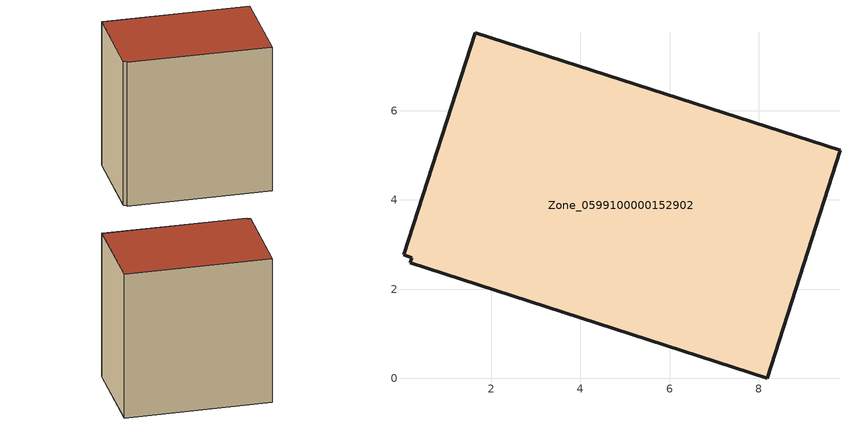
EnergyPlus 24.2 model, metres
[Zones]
Zone_0599100000152902
 floor ground (C_G): 0.04,2.77 1.65,7.75 9.82,5.11 8.19,0 0.19,2.59 0.23,2.71 z0
 wall outside (C_F): 9.82,5.11 1.65,7.75 0.04,2.77 0.23,2.71 0.19,2.59 8.19,0 9.82,5.11 z0:9.04
 roof outside (C_R): 1.65,7.75 0.04,2.77 0.23,2.71 0.19,2.59 8.19,0 9.82,5.11 z9.04
[BUILDING]
Pand.0599100000152902: North Axis=0; Terrain=City; Loads Convergence Tolerance Value=0.04; Temperature Convergence Tolerance Value=0.4; Solar Distribution=FullExterior; Maximum Number of Warmup Days=25; Minimum Number of Warmup Days=1
[Site:Location]
Rotterdam.The.Hague.AP_ZH_NLD Design_Conditions: Latitude=51.96; Longitude=4.45; Time Zone=1; Elevation=-4.5
[SITE:GROUNDTEMPERATURE:BUILDINGSURFACE]
18, 18, 18, 18, 18, 18, 18, 18, 18, 18, 18, 18
[MATERIAL] Thermal Absorptance=0.9; Solar Absorptance=0.7; Visible Absorptance=0.7
Name | Roughness | Thickness | Conductivity | Density | Specific Heat
G.TC.1975-1991 | MediumSmooth | 0.15 | 0.288461 | 540 | 1210
F.TC.1975-1991 | Rough | 0.3 | 0.230769 | 1920 | 840
R.TC.1975-1991 | MediumRough | 0.2 | 0.153846 | 1500 | 1000
[CONSTRUCTION]
C_G: G.TC.1975-1991
C_F: F.TC.1975-1991
C_R: R.TC.1975-1991
[ZONE]
Zone_0599100000152902: Type=1; Multiplier=1; Ceiling Height=Autocalculate; Volume=Autocalculate; Floor Area=autocalculate; Part of Total Floor Area=Yes
[ZONEINFILTRATION:DESIGNFLOWRATE]
Infil_Zone_0599100000152902: Zone or ZoneList or Space or SpaceList=Zone_0599100000152902; Schedule=AlwaysOn; Design Flow Rate Calculation Method=Flow/Area; Flow Rate per Floor Area=0.003; Constant Term Coefficient=1; Temperature Term Coefficient=0; Velocity Term Coefficient=0; Velocity Squared Term Coefficient=0
[HVACTEMPLATE:ZONE:IDEALLOADSAIRSYSTEM]
Zone_0599100000152902: Maximum Heating Supply Air Temperature=50; Minimum Cooling Supply Air Temperature=13; Maximum Heating Supply Air Humidity Ratio=0.0156; Minimum Cooling Supply Air Humidity Ratio=0.0077; Heating Limit=NoLimit; Cooling Limit=NoLimit; Dehumidification Control Type=ConstantSensibleHeatRatio; Cooling Sensible Heat Ratio=0.7; Dehumidification Setpoint=60; Humidification Control Type=None; Humidification Setpoint=30; Outdoor Air Method=None; Outdoor Air Flow Rate per Person=0.00944; Outdoor Air Flow Rate per Zone Floor Area=0; Outdoor Air Flow Rate per Zone=0; Demand Controlled Ventilation Type=None; Outdoor Air Economizer Type=NoEconomizer; Heat Recovery Type=None; Sensible Heat Recovery Effectiveness=0.7; Latent Heat Recovery Effectiveness=0.65
[ZONECONTROL:THERMOSTAT]
ThermostatControl_Zone_0599100000152902: Zone or ZoneList=Zone_0599100000152902; Control Type Schedule=DualSetpointControlType; Control 1=Thermostat_Zone_0599100000152902; Temperature Difference Between Cutout And Setpoint=0
[THERMOSTATSETPOINT:DUALSETPOINT]
Thermostat_Zone_0599100000152902: Heating Setpoint Temperature Schedule=HeatingSetpoint_Zone_0599100000152902; Cooling Setpoint Temperature Schedule=CoolingSetpoint_Zone_0599100000152902
[SCHEDULE:COMPACT]
HeatingSetpoint_Zone_0599100000152902: Through: 12/31, For: AllDays, Until: 24:00, 21
CoolingSetpoint_Zone_0599100000152902: Through: 12/31, For: AllDays, Until: 24:00, 24
DualSetpointControlType: Through: 12/31, For: AllDays, Until: 24:00, 4
AlwaysOn: Through: 12/31, For: AllDays, Until: 24:00, 1
